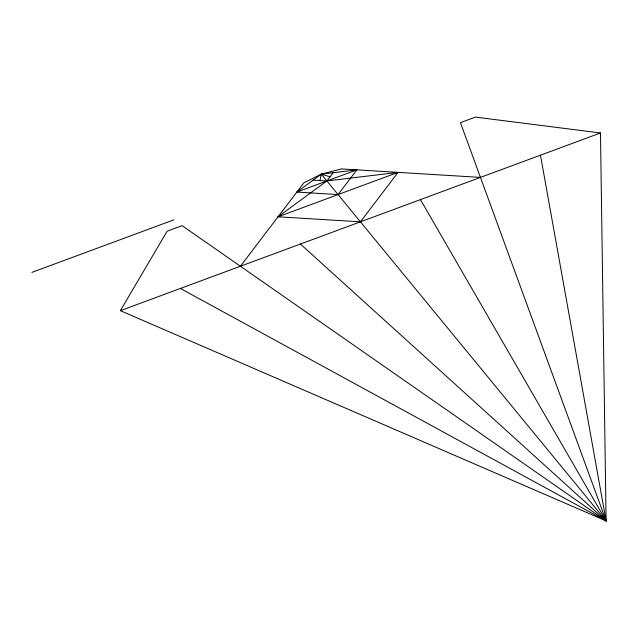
<?xml version="1.0" encoding="UTF-8"?>
<svg xmlns="http://www.w3.org/2000/svg" width="638" height="638" viewBox="0 0 638 638"><rect width="100%" height="100%" fill="white"/><g stroke="black" fill="none" stroke-linecap="round" stroke-linejoin="round"><path stroke-width="0.96" d="M319.997 180.546L321.273 174.158L341.426 168.918L480.454 177.396M120.375 310.674L167.116 231.219L182.117 225.661L606.1 520.903L600.478 132.975L475.43 117.097L460.429 122.648L606.1 520.903L120.375 310.674L600.478 132.975M240.398 266.253L303.919 182.803L321.273 174.158L356.873 169.86L338.052 194.582L296.861 192.07L321.273 174.158L329.934 176.766M333.14 172.723L326.863 180.969L278.04 216.8L360.43 221.825L398.064 172.372L326.863 180.969L313.13 180.131M31.9 272.386L173.791 219.863M296.861 192.07L356.873 169.86M278.04 216.8L398.064 172.372M180.387 288.464L606.1 520.903L540.466 155.186M300.41 244.035L606.1 520.903L420.442 199.614M321.273 174.158L606.1 520.903"/></g></svg>
